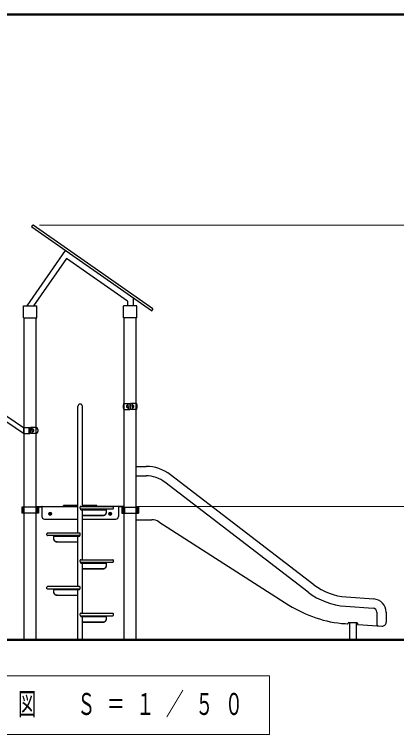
# Model space of a CAD drawing. Units: millimetres on the paper, scale 1:50. Extents: x -507 to 0, y -594 to 257.
# Drawn here: x -115.9 to -58.6, y -148 to -40 of the extents above; entities that cross this region are included whole.
import ezdxf

# ---------------------------------------------------------------- set-up
doc = ezdxf.new("R2010")
doc.units = ezdxf.units.MM
doc.linetypes.add('USER1', pattern=[4.5, 2.5, -2])
doc.layers.add('1_50', color=7, linetype='Continuous', lineweight=25)
doc.layers.add('NAKAMURA図枠', color=7, linetype='Continuous', lineweight=13)
doc.styles.add('ＭＳ ゴシック', font='')
doc.styles.get('ＭＳ ゴシック').set_extended_font_data('MS Gothic')

msp = doc.modelspace()

# ---------------------------------------------------------------- linework, layer by layer
at = {"layer": '1_50'}
for p, q in [((-113.289, -71.832), (-113.139, -71.619)), ((-95.351, -84.466), (-113.274, -71.916)), ((-95.133, -84.154), (-113.056, -71.605)), ((-108.266, -75.422), (-114.051, -83.683)), ((-108.057, -76.612), (-113.008, -83.683)), ((-98.956, -82.984), (-108.057, -76.612)), ((-98.956, -82.984), (-98.956, -83.683)), ((-98.102, -82.539), (-98.102, -83.683)), ((-114.545, -83.683), (-112.513, -83.683)), ((-114.545, -85.483), (-114.545, -83.683)), ((-112.513, -85.483), (-112.513, -83.683)), ((-99.545, -85.483), (-99.545, -83.683)), ((-97.513, -83.683), (-99.545, -83.683)), ((-97.513, -85.483), (-97.513, -83.683)), ((-95.267, -84.451), (-95.118, -84.238)), ((-114.545, -85.483), (-112.513, -85.483)), ((-114.42, -133.773), (-114.42, -85.483)), ((-112.638, -133.773), (-112.638, -85.483)), ((-97.513, -85.483), (-99.545, -85.483)), ((-99.42, -133.773), (-99.42, -85.483)), ((-97.638, -133.773), (-97.638, -85.483)), ((-127.545, -93.166), (-114.513, -101.959)), ((-127.545, -93.986), (-114.513, -102.78)), ((-106.369, -117.773), (-106.369, -98.773)), ((-105.689, -113.773), (-105.689, -98.773)), ((-114.513, -101.92), (-113.589, -101.92)), ((-114.513, -101.92), (-114.513, -102.82)), ((-113.709, -101.92), (-113.709, -102.82)), ((-113.589, -101.92), (-113.589, -102.82)), ((-97.638, -107.773), (-96.149, -107.773)), ((-71.001, -125.51), (-92.496, -109.013)), ((-97.638, -109.173), (-96.149, -109.173)), ((-71.853, -126.621), (-93.349, -110.124)), ((-114.766, -113.893), (-114.766, -114.793)), ((-112.293, -113.893), (-114.766, -113.893)), ((-114.599, -113.893), (-114.599, -114.793)), ((-112.695, -113.893), (-112.695, -114.793)), ((-112.638, -113.773), (-111.779, -113.773)), ((-112.638, -113.819), (-111.779, -113.819)), ((-112.507, -113.893), (-112.507, -114.793)), ((-112.448, -113.893), (-112.448, -114.793)), ((-112.293, -113.893), (-112.293, -114.793)), ((-111.779, -113.773), (-106.369, -113.773)), ((-111.779, -113.833), (-111.779, -115.273)), ((-105.689, -121.773), (-105.689, -114.273)), ((-100.279, -113.773), (-105.602, -113.773)), ((-99.42, -113.773), (-100.279, -113.773)), ((-99.42, -113.819), (-100.279, -113.819)), ((-100.279, -113.833), (-100.279, -115.273)), ((-99.766, -113.893), (-99.766, -114.793)), ((-99.766, -113.893), (-97.293, -113.893)), ((-99.61, -113.893), (-99.61, -114.793)), ((-99.551, -113.893), (-99.551, -114.793)), ((-99.364, -113.893), (-99.364, -114.793)), ((-97.459, -113.893), (-97.459, -114.793)), ((-97.293, -113.893), (-97.293, -114.793)), ((-112.293, -114.793), (-114.766, -114.793)), ((-99.766, -114.793), (-97.293, -114.793)), ((-111.379, -115.673), (-106.369, -115.673)), ((-105.689, -115.673), (-100.679, -115.673)), ((-97.638, -115.773), (-95.298, -115.773)), ((-94.241, -116.088), (-74.726, -128.56)), ((-106.369, -125.773), (-106.369, -118.273)), ((-105.689, -129.773), (-105.689, -122.273)), ((-106.369, -133.773), (-106.369, -126.273)), ((-66.149, -127.349), (-62.01, -127.638)), ((-66.247, -128.745), (-62.108, -129.035)), ((-105.689, -133.773), (-105.689, -130.273)), ((-61.549, -129.633), (-61.549, -131.493)), ((-60.149, -129.633), (-60.149, -131.134)), ((-66.289, -131.349), (-65.956, -131.372)), ((-65.749, -131.173), (-64.549, -131.173)), ((-64.449, -131.273), (-64.449, -131.384)), ((-64.356, -131.484), (-60.791, -131.733))]:
    msp.add_line(p, q, dxfattribs=at)
at = {"layer": '1_50', "lineweight": 13}
for p, q in [((-112.139, -71.619), (-40.163, -71.619)), ((-97.529, -113.773), (-50.163, -113.773)), ((-77.629, -139.182), (-134.429, -139.182)), ((-77.629, -147.982), (-77.629, -139.182)), ((-134.429, -147.982), (-77.629, -147.982))]:
    msp.add_line(p, q, dxfattribs=at)
at = {"layer": '1_50', "color": 2}
for p, q in [((-99.451, -98.323), (-98.599, -98.323)), ((-99.451, -99.223), (-98.599, -99.223)), ((-98.854, -98.587), (-98.894, -98.586)), ((-98.854, -98.959), (-98.894, -98.96)), ((-98.854, -98.773), (-98.854, -98.343)), ((-98.854, -98.773), (-98.854, -99.203)), ((-98.559, -98.363), (-98.559, -99.183)), ((-98.499, -98.363), (-98.499, -99.183)), ((-97.607, -98.323), (-98.459, -98.323)), ((-97.609, -99.223), (-98.459, -99.223)), ((-98.204, -98.773), (-98.204, -98.343)), ((-98.204, -98.587), (-98.164, -98.586)), ((-98.204, -98.773), (-98.204, -99.203)), ((-98.204, -98.959), (-98.164, -98.96)), ((-113.499, -101.96), (-113.499, -102.78)), ((-112.607, -101.92), (-113.459, -101.92)), ((-113.204, -102.37), (-113.204, -101.94)), ((-113.204, -102.184), (-113.164, -102.183)), ((-113.204, -102.37), (-113.204, -102.8)), ((-113.204, -102.555), (-113.164, -102.557)), ((-112.378, -102.206), (-112.54, -101.956)), ((-112.378, -102.533), (-112.54, -102.783)), ((-114.513, -102.82), (-113.589, -102.82)), ((-112.609, -102.82), (-113.459, -102.82)), ((-65.649, -131.173), (-65.649, -131.293)), ((-64.649, -131.173), (-64.649, -131.293))]:
    msp.add_line(p, q, dxfattribs=at)
at = {"layer": '1_50', "color": 70}
for p, q in [((-108.529, -113.773), (-108.529, -113.653)), ((-106.369, -113.653), (-108.529, -113.653)), ((-105.916, -114.273), (-105.916, -114.153)), ((-105.916, -114.273), (-102.089, -114.273)), ((-103.529, -113.653), (-105.689, -113.653)), ((-105.689, -115.119), (-105.689, -114.273)), ((-105.602, -113.773), (-104.629, -113.773)), ((-103.529, -113.773), (-103.529, -113.653)), ((-102.089, -114.655), (-102.089, -114.153)), ((-105.689, -115.119), (-102.569, -115.119)), ((-109.969, -118.655), (-109.969, -118.153)), ((-106.142, -118.273), (-109.969, -118.273)), ((-106.369, -119.119), (-106.369, -118.273)), ((-106.142, -118.273), (-106.142, -118.153)), ((-106.369, -119.119), (-109.489, -119.119)), ((-105.916, -122.273), (-105.916, -122.153)), ((-105.916, -122.273), (-102.089, -122.273)), ((-105.689, -123.119), (-105.689, -122.273)), ((-102.089, -122.655), (-102.089, -122.153)), ((-105.689, -123.119), (-102.569, -123.119)), ((-109.969, -126.655), (-109.969, -126.153)), ((-106.142, -126.273), (-109.969, -126.273)), ((-106.369, -127.119), (-106.369, -126.273)), ((-106.142, -126.273), (-106.142, -126.153)), ((-106.369, -127.119), (-109.489, -127.119)), ((-105.916, -130.273), (-105.916, -130.153)), ((-105.916, -130.273), (-102.089, -130.273)), ((-105.689, -131.119), (-105.689, -130.273)), ((-102.089, -130.655), (-102.089, -130.153)), ((-105.689, -131.119), (-102.569, -131.119))]:
    msp.add_line(p, q, dxfattribs=at)
at = {"layer": '1_50', "color": 1}
for p, q in [((-106.036, -114.053), (-106.036, -113.873)), ((-105.936, -113.773), (-101.136, -113.773)), ((-105.936, -113.773), (-101.136, -113.773)), ((-105.936, -114.153), (-101.136, -114.153)), ((-101.036, -114.053), (-101.036, -113.873)), ((-111.022, -118.053), (-111.022, -117.873)), ((-106.122, -117.773), (-110.922, -117.773)), ((-106.122, -117.773), (-110.922, -117.773)), ((-106.122, -118.153), (-110.922, -118.153)), ((-106.022, -118.053), (-106.022, -117.873)), ((-106.036, -122.053), (-106.036, -121.873)), ((-105.936, -121.773), (-101.136, -121.773)), ((-105.936, -121.773), (-101.136, -121.773)), ((-101.036, -122.053), (-101.036, -121.873)), ((-105.936, -122.153), (-101.136, -122.153)), ((-111.022, -126.053), (-111.022, -125.873)), ((-106.122, -125.773), (-110.922, -125.773)), ((-106.122, -125.773), (-110.922, -125.773)), ((-106.122, -126.153), (-110.922, -126.153)), ((-106.022, -126.053), (-106.022, -125.873)), ((-106.036, -130.053), (-106.036, -129.873)), ((-105.936, -129.773), (-101.136, -129.773)), ((-105.936, -129.773), (-101.136, -129.773)), ((-105.936, -130.153), (-101.136, -130.153)), ((-101.036, -130.053), (-101.036, -129.873))]:
    msp.add_line(p, q, dxfattribs=at)
at = {"layer": '1_50', "color": 4}
for p, q in [((-110.609, -114.827), (-110.529, -114.781)), ((-110.609, -114.827), (-110.609, -114.919)), ((-110.609, -114.919), (-110.529, -114.965)), ((-110.529, -114.781), (-110.449, -114.827)), ((-110.529, -114.965), (-110.449, -114.919)), ((-110.449, -114.827), (-110.449, -114.919)), ((-101.609, -114.827), (-101.529, -114.781)), ((-101.609, -114.827), (-101.609, -114.919)), ((-101.609, -114.919), (-101.529, -114.965)), ((-101.529, -114.781), (-101.449, -114.827)), ((-101.529, -114.965), (-101.449, -114.919)), ((-101.449, -114.827), (-101.449, -114.919))]:
    msp.add_line(p, q, dxfattribs=at)
at = {"layer": '1_50', "color": 70, "lineweight": 13}
for p, q in [((-105.689, -115.088), (-102.569, -115.088)), ((-106.369, -119.088), (-109.489, -119.088)), ((-105.689, -123.088), (-102.569, -123.088)), ((-106.369, -127.088), (-109.489, -127.088)), ((-105.689, -131.088), (-102.569, -131.088))]:
    msp.add_line(p, q, dxfattribs=at)
at = {"layer": '1_50', "color": 131}
for p, q in [((-65.649, -131.173), (-65.649, -133.773)), ((-64.649, -131.173), (-64.649, -133.773))]:
    msp.add_line(p, q, dxfattribs=at)
at = {"layer": '1_50', "lineweight": 50}
msp.add_line((-166.456, -133.773), (-55.925, -133.773), dxfattribs=at)
at = {"layer": '1_50', "color": 70}
for points in [[(-102.569, -115.088), (-102.513, -115.085), (-102.457, -115.075), (-102.403, -115.06), (-102.351, -115.038), (-102.303, -115.01), (-102.258, -114.977), (-102.217, -114.939), (-102.181, -114.897), (-102.151, -114.851), (-102.126, -114.802), (-102.107, -114.75), (-102.095, -114.697), (-102.091, -114.661), (-102.089, -114.624)], [(-102.569, -115.119), (-102.513, -115.116), (-102.457, -115.106), (-102.403, -115.09), (-102.351, -115.069), (-102.303, -115.041), (-102.258, -115.008), (-102.217, -114.97), (-102.181, -114.928), (-102.151, -114.882), (-102.126, -114.833), (-102.107, -114.781), (-102.095, -114.728), (-102.091, -114.692), (-102.089, -114.655)], [(-109.489, -119.088), (-109.546, -119.085), (-109.601, -119.075), (-109.656, -119.06), (-109.707, -119.038), (-109.756, -119.01), (-109.801, -118.977), (-109.842, -118.939), (-109.878, -118.897), (-109.908, -118.851), (-109.933, -118.802), (-109.951, -118.75), (-109.963, -118.697), (-109.968, -118.661), (-109.969, -118.624)], [(-109.489, -119.119), (-109.546, -119.116), (-109.601, -119.106), (-109.656, -119.09), (-109.707, -119.069), (-109.756, -119.041), (-109.801, -119.008), (-109.842, -118.97), (-109.878, -118.928), (-109.908, -118.882), (-109.933, -118.833), (-109.951, -118.781), (-109.963, -118.728), (-109.968, -118.692), (-109.969, -118.655)], [(-102.569, -123.088), (-102.513, -123.085), (-102.457, -123.075), (-102.403, -123.06), (-102.351, -123.038), (-102.303, -123.01), (-102.258, -122.977), (-102.217, -122.939), (-102.181, -122.897), (-102.151, -122.851), (-102.126, -122.802), (-102.107, -122.75), (-102.095, -122.697), (-102.091, -122.661), (-102.089, -122.624)], [(-102.569, -123.119), (-102.513, -123.116), (-102.457, -123.106), (-102.403, -123.09), (-102.351, -123.069), (-102.303, -123.041), (-102.258, -123.008), (-102.217, -122.97), (-102.181, -122.928), (-102.151, -122.882), (-102.126, -122.833), (-102.107, -122.781), (-102.095, -122.728), (-102.091, -122.692), (-102.089, -122.655)], [(-109.489, -127.088), (-109.546, -127.085), (-109.601, -127.075), (-109.656, -127.06), (-109.707, -127.038), (-109.756, -127.01), (-109.801, -126.977), (-109.842, -126.939), (-109.878, -126.897), (-109.908, -126.851), (-109.933, -126.802), (-109.951, -126.75), (-109.963, -126.697), (-109.968, -126.661), (-109.969, -126.624)], [(-109.489, -127.119), (-109.546, -127.116), (-109.601, -127.106), (-109.656, -127.09), (-109.707, -127.069), (-109.756, -127.041), (-109.801, -127.008), (-109.842, -126.97), (-109.878, -126.928), (-109.908, -126.882), (-109.933, -126.833), (-109.951, -126.781), (-109.963, -126.728), (-109.968, -126.692), (-109.969, -126.655)], [(-102.569, -131.088), (-102.513, -131.085), (-102.457, -131.075), (-102.403, -131.06), (-102.351, -131.038), (-102.303, -131.01), (-102.258, -130.977), (-102.217, -130.939), (-102.181, -130.897), (-102.151, -130.851), (-102.126, -130.802), (-102.107, -130.75), (-102.095, -130.697), (-102.091, -130.661), (-102.089, -130.624)], [(-102.569, -131.119), (-102.513, -131.116), (-102.457, -131.106), (-102.403, -131.09), (-102.351, -131.069), (-102.303, -131.041), (-102.258, -131.008), (-102.217, -130.97), (-102.181, -130.928), (-102.151, -130.882), (-102.126, -130.833), (-102.107, -130.781), (-102.095, -130.728), (-102.091, -130.692), (-102.089, -130.655)]]:
    msp.add_lwpolyline(points, dxfattribs=at)
at = {"layer": '1_50', "lineweight": 13}
for centre in [(-110.529, -114.873), (-101.529, -114.873)]:
    msp.add_circle(centre, 0.24, dxfattribs=at)
at = {"layer": '1_50', "color": 4}
for centre in [(-110.529, -114.873), (-101.529, -114.873)]:
    msp.add_circle(centre, 0.21, dxfattribs=at)
at = {"layer": '1_50', "color": 4, "linetype": 'USER1', "lineweight": 13}
for centre in [(-110.529, -114.873), (-101.529, -114.873)]:
    msp.add_circle(centre, 0.125, dxfattribs=at)
at = {"layer": '1_50', "color": 4, "lineweight": 13}
for centre in [(-110.529, -114.873), (-101.529, -114.873)]:
    msp.add_circle(centre, 0.11, dxfattribs=at)
at = {"layer": '1_50'}
for centre, radius, start, end in [((-113.239, -71.867), 0.06, 145, 235), ((-113.09, -71.654), 0.06, 55, 145), ((-95.167, -84.204), 0.06, 325, 55), ((-95.316, -84.417), 0.06, 235, 325), ((-106.029, -98.773), 0.34, 0, 180), ((-96.149, -113.773), 6, 52.49493, 90), ((-96.149, -113.773), 4.6, 51.75932, 90), ((-111.719, -113.833), 0.06, 90, 180), ((-100.339, -113.833), 0.06, 0, 90), ((-111.379, -115.273), 0.4, 180, 270), ((-100.679, -115.273), 0.4, 270, 0), ((-95.298, -117.773), 2, 57.96855, 90), ((-65.522, -118.37), 9, 232.49493, 266), ((-65.522, -118.37), 10.4, 232.49493, 266), ((-62.149, -129.633), 2, 0, 86), ((-65.033, -113.392), 18, 237.41774, 266), ((-62.149, -129.633), 0.6, 0, 86), ((-65.949, -131.272), 0.1, 266, 0), ((-65.749, -131.273), 0.1, 90, 180), ((-64.549, -131.273), 0.1, 0, 90), ((-64.349, -131.384), 0.1, 180, 266), ((-61.349, -131.493), 0.2, 180, 266), ((-60.749, -131.134), 0.6, 266, 0)]:
    msp.add_arc(centre, radius, start, end, dxfattribs=at)
at = {"layer": '1_50', "color": 2}
for centre, radius, start, end in [((-98.478, -98.773), 1.122, 159.19706, 200.80294), ((-99.451, -98.403), 0.08, 90, 159.19706), ((-99.451, -99.143), 0.08, 200.80294, 270), ((-98.901, -98.773), 0.187, 88, 272), ((-98.834, -98.343), 0.02, 90, 180), ((-98.834, -99.203), 0.02, 180, 270), ((-98.599, -98.363), 0.04, 0, 90), ((-98.599, -99.183), 0.04, 270, 0), ((-98.459, -98.363), 0.04, 90, 180), ((-98.459, -99.183), 0.04, 180, 270), ((-98.224, -98.343), 0.02, 0, 90), ((-98.224, -99.203), 0.02, 270, 0), ((-98.158, -98.773), 0.187, 268, 92), ((-97.607, -98.403), 0.08, 20.80294, 90), ((-97.607, -99.143), 0.08, 270, 339.19706), ((-98.581, -98.773), 1.122, 339.19706, 20.80294), ((-113.459, -101.96), 0.04, 90, 180), ((-113.224, -101.94), 0.02, 0, 90), ((-113.158, -102.37), 0.187, 268, 92), ((-112.607, -102), 0.08, 20.80294, 90), ((-112.629, -102.37), 0.3, 0, 32.99301), ((-112.629, -102.37), 0.3, 327.00699, 0), ((-113.459, -102.78), 0.04, 180, 270), ((-113.224, -102.8), 0.02, 270, 0), ((-112.607, -102.74), 0.08, 270, 339.19706)]:
    msp.add_arc(centre, radius, start, end, dxfattribs=at)
at = {"layer": '1_50', "color": 1}
for centre, start, end in [((-105.936, -113.873), 90, 180), ((-105.936, -114.053), 180, 270), ((-101.136, -113.873), 0, 90), ((-101.136, -114.053), 270, 0), ((-110.922, -117.873), 90, 180), ((-110.922, -118.053), 180, 270), ((-106.122, -117.873), 0, 90), ((-106.122, -118.053), 270, 0), ((-105.936, -121.873), 90, 180), ((-101.136, -121.873), 0, 90), ((-105.936, -122.053), 180, 270), ((-101.136, -122.053), 270, 0), ((-110.922, -125.873), 90, 180), ((-110.922, -126.053), 180, 270), ((-106.122, -125.873), 0, 90), ((-106.122, -126.053), 270, 0), ((-105.936, -129.873), 90, 180), ((-105.936, -130.053), 180, 270), ((-101.136, -129.873), 0, 90), ((-101.136, -130.053), 270, 0)]:
    msp.add_arc(centre, 0.1, start, end, dxfattribs=at)
at = {"layer": 'NAKAMURA図枠', "lineweight": 50}
msp.add_line((0, -40), (-365, -40), dxfattribs=at)

# ---------------------------------------------------------------- texts
at = {"layer": '1_50', "insert": (-133.029, -143.582), "char_height": 3.299, "attachment_point": 4, "style": 'ＭＳ ゴシック'}
msp.add_mtext('\\T1.64;\\W0.6;Ｄ視立面図\u3000Ｓ＝１／５０', dxfattribs=at)

doc.saveas('drawing.dxf')
